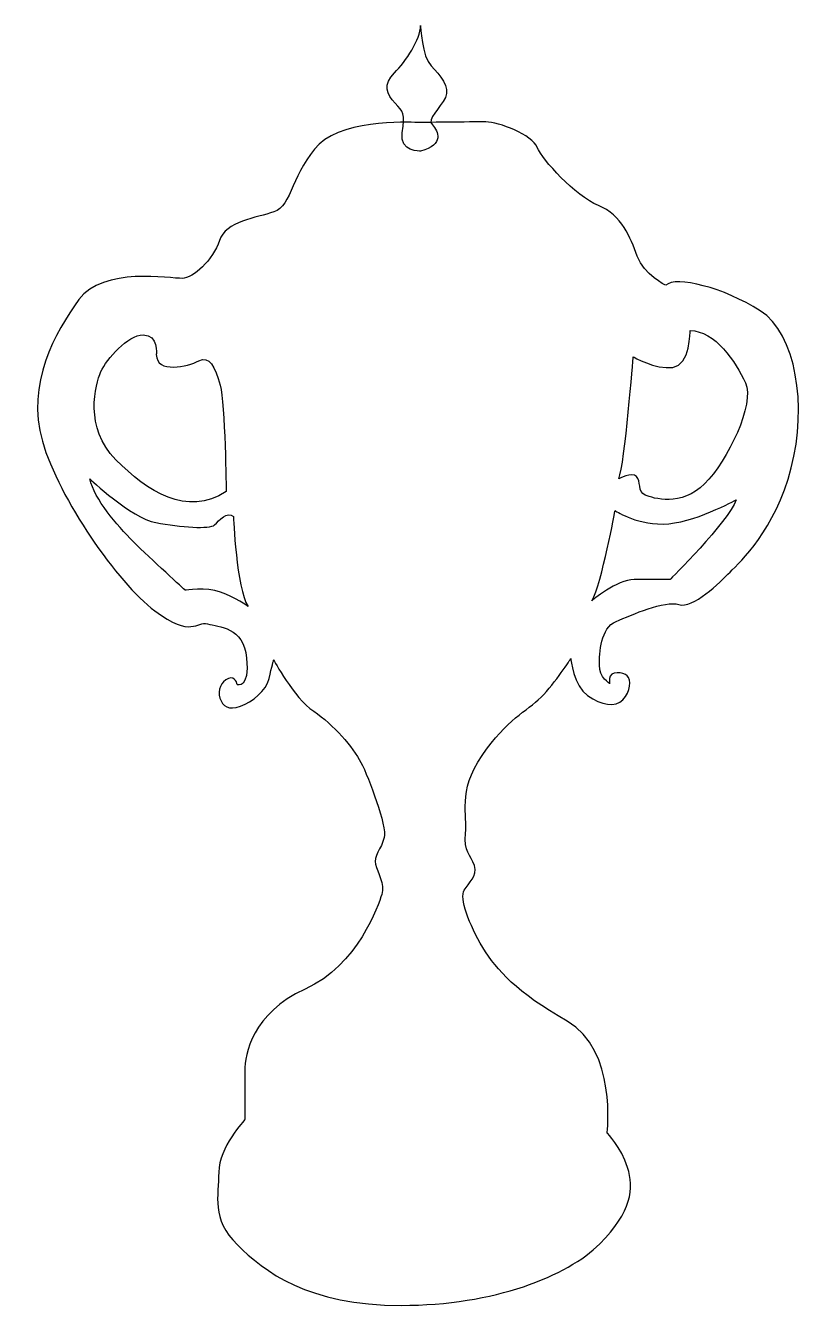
# Model space of a CAD drawing. Header units: centimetres. Extents: x -5.6 to 5.5, y -9.1 to 9.1.
import ezdxf

# ---------------------------------------------------------------- set-up
doc = ezdxf.new("R2010")
doc.units = ezdxf.units.CM
doc.header["$MEASUREMENT"] = 0
doc.layers.add('Camada 1', color=7, linetype='Continuous')

msp = doc.modelspace()

# ---------------------------------------------------------------- linework, layer by layer
at = {"layer": 'Camada 1'}
for points, knots in [([(0.20462, 7.6959), (0.12056, 7.77993), (0.31524, 7.93466), (0.39038, 8.08508), (0.39038, 8.08508), (0.46552, 8.2355), (0.31524, 8.4079), (0.18697, 8.53619), (0.18697, 8.53619), (0.05851, 8.66448), (0.03653, 9.11113), (0.03653, 9.11113), (0.03653, 9.11113), (0.03653, 8.91661), (-0.17135, 8.60255), (-0.335, 8.43893), (-0.335, 8.43893), (-0.49865, 8.27531), (-0.45007, 8.12934), (-0.32622, 8.00549), (-0.32622, 8.00549), (-0.20239, 7.88166), (-0.18472, 7.86399), (-0.22451, 7.58528), (-0.22451, 7.58528), (-0.2643, 7.30657), (0.03653, 7.32424), (0.03653, 7.32424), (0.03653, 7.32424), (0.38146, 7.41287), (0.28854, 7.61184), (0.20462, 7.6959)], [0, 0, 0, 0, 0.11111111, 0.11111111, 0.11111111, 0.11111111, 0.22222222, 0.22222222, 0.22222222, 0.22222222, 0.33333333, 0.33333333, 0.33333333, 0.33333333, 0.44444444, 0.44444444, 0.44444444, 0.44444444, 0.55555556, 0.55555556, 0.55555556, 0.55555556, 0.66666667, 0.66666667, 0.66666667, 0.66666667, 0.77777778, 0.77777778, 0.77777778, 0.77777778, 1, 1, 1, 1]), ([(0.96532, 7.74), (1.15108, 7.74), (1.62876, 7.55437), (1.69943, 7.37739), (1.69943, 7.37739), (1.77026, 7.20054), (2.23915, 6.68738), (2.57089, 6.55033), (2.57089, 6.55033), (2.90249, 6.41328), (3.02648, 6.09477), (3.12374, 5.82942), (3.12374, 5.82942), (3.221, 5.56407), (3.53059, 5.41368), (3.53059, 5.41368), (3.53059, 5.41368), (3.67212, 5.55518), (4.36212, 5.3782), (4.87512, 5.05094), (4.87512, 5.05094), (5.38831, 4.72365), (5.54745, 3.69762), (5.31748, 2.81296), (5.31748, 2.81296), (5.08748, 1.9284), (4.59212, 1.47732), (4.44615, 1.33124), (4.44615, 1.33124), (4.30018, 1.1854), (3.91545, 0.80054), (3.71635, 0.86692), (3.71635, 0.86692), (3.51736, 0.93328), (3.04415, 0.72095), (2.82288, 0.62803), (2.82288, 0.62803), (2.60179, 0.53519), (2.58412, 0.18136), (2.58412, 0.00451), (2.58412, 0.00451), (2.58412, -0.17247), (2.72996, -0.25637), (2.72996, -0.25637), (2.72996, -0.25637), (2.72996, -0.25637), (2.72996, -0.2963), (2.72996, -0.18567), (2.72996, -0.18567), (2.72996, -0.07518), (2.92684, -0.0905), (2.98221, -0.14588), (2.98221, -0.14588), (3.03746, -0.20113), (3.03301, -0.37366), (2.92017, -0.4865), (2.92017, -0.4865), (2.80743, -0.59921), (2.61503, -0.56609), (2.41603, -0.4289), (2.41603, -0.4289), (2.21693, -0.29182), (2.17714, 0.09736), (2.17714, 0.09736), (2.17714, 0.09736), (2.17714, 0.09736), (1.95605, -0.24758), (1.75259, -0.45102), (1.75259, -0.45102), (1.54918, -0.65443), (1.26615, -0.76061), (0.9123, -1.28268), (0.9123, -1.28268), (0.55847, -1.80446), (0.71098, -2.13173), (0.67785, -2.39054), (0.67785, -2.39054), (0.64459, -2.6492), (0.75746, -2.69568), (0.80392, -2.84832), (0.80392, -2.84832), (0.85041, -3.00083), (0.72433, -3.09377), (0.65795, -3.19979), (0.65795, -3.19979), (0.59157, -3.3061), (0.72433, -3.69083), (0.9233, -4.01587), (0.9233, -4.01587), (1.12229, -4.34104), (1.40765, -4.65285), (2.12411, -5.06418), (2.12411, -5.06418), (2.84055, -5.4755), (2.6946, -6.65642), (2.6946, -6.65642), (2.6946, -6.65642), (2.6946, -6.65642), (2.8937, -6.85541), (2.98665, -7.14733), (2.98665, -7.14733), (3.07947, -7.43924), (3.04623, -7.77751), (2.58856, -8.23543), (2.58856, -8.23543), (2.13065, -8.69321), (1.08917, -9.11107), (-0.23772, -9.11107), (-0.23772, -9.11107), (-1.56458, -9.11107), (-2.19476, -8.62683), (-2.57309, -8.24866), (-2.57309, -8.24866), (-2.95115, -7.87046), (-2.83844, -7.55863), (-2.83844, -7.21372), (-2.83844, -7.21372), (-2.83844, -6.86878), (-2.46681, -6.46622), (-2.46681, -6.46622), (-2.46681, -6.46622), (-2.46681, -6.46622), (-2.46681, -5.98854), (-2.46681, -5.76746), (-2.46681, -5.76746), (-2.46681, -5.54624), (-2.36079, -4.94469), (-1.60885, -4.60853), (-1.60885, -4.60853), (-0.85693, -4.27248), (-0.56054, -3.40116), (-0.51631, -3.25968), (-0.51631, -3.25968), (-0.4722, -3.11815), (-0.57391, -2.94131), (-0.60481, -2.83068), (-0.60481, -2.83068), (-0.63585, -2.72006), (-0.52078, -2.60946), (-0.48096, -2.45026), (-0.48096, -2.45026), (-0.44117, -2.29106), (-0.69773, -1.59661), (-0.81269, -1.37997), (-0.81269, -1.37997), (-0.92776, -1.1632), (-1.19755, -0.84472), (-1.48502, -0.65017), (-1.48502, -0.65017), (-1.77249, -0.45552), (-2.05551, 0.07963), (-2.05551, 0.07963), (-2.05551, 0.07963), (-2.05551, 0.07963), (-2.08207, -0.01319), (-2.12187, -0.18569), (-2.12187, -0.18569), (-2.16166, -0.35822), (-2.35632, -0.51742), (-2.52872, -0.57934), (-2.52872, -0.57934), (-2.70125, -0.64125), (-2.78097, -0.57934), (-2.82077, -0.46427), (-2.82077, -0.46427), (-2.86056, -0.34931), (-2.80296, -0.22995), (-2.70126, -0.18569), (-2.70126, -0.18569), (-2.59955, -0.14145), (-2.5731, -0.27419), (-2.5731, -0.27419), (-2.5731, -0.27419), (-2.5731, -0.27419), (-2.40057, -0.34057), (-2.44036, 0.10623), (-2.44036, 0.10623), (-2.48015, 0.55287), (-2.83845, 0.54843), (-2.99765, 0.59269), (-2.99765, 0.59269), (-3.15682, 0.63706), (-3.21874, 0.38047), (-3.74946, 0.77856), (-3.74946, 0.77856), (-4.28016, 1.17652), (-5.1118, 2.37077), (-5.35059, 3.19341), (-5.35059, 3.19341), (-5.58948, 4.01603), (-5.16496, 4.74138), (-4.82867, 5.2103), (-4.82867, 5.2103), (-4.49249, 5.67909), (-3.51946, 5.511), (-3.36029, 5.511), (-3.36029, 5.511), (-3.20109, 5.511), (-2.91809, 5.77635), (-2.82959, 6.05062), (-2.82959, 6.05062), (-2.74111, 6.32486), (-2.29876, 6.37802), (-2.05108, 6.4576), (-2.05108, 6.4576), (-1.8034, 6.53719), (-1.78128, 7.04574), (-1.40544, 7.42172), (-1.40544, 7.42172), (-1.02949, 7.79767), (0.00103, 7.73131), (0.00103, 7.73131), (0.00103, 7.73131), (0.00103, 7.73131), (0.77956, 7.74), (0.96532, 7.74)], [0, 0, 0, 0, 0.01818182, 0.01818182, 0.01818182, 0.01818182, 0.03636364, 0.03636364, 0.03636364, 0.03636364, 0.05454545, 0.05454545, 0.05454545, 0.05454545, 0.07272727, 0.07272727, 0.07272727, 0.07272727, 0.09090909, 0.09090909, 0.09090909, 0.09090909, 0.10909091, 0.10909091, 0.10909091, 0.10909091, 0.12727273, 0.12727273, 0.12727273, 0.12727273, 0.14545455, 0.14545455, 0.14545455, 0.14545455, 0.16363636, 0.16363636, 0.16363636, 0.16363636, 0.18181818, 0.18181818, 0.18181818, 0.18181818, 0.2, 0.2, 0.2, 0.2, 0.21818182, 0.21818182, 0.21818182, 0.21818182, 0.23636364, 0.23636364, 0.23636364, 0.23636364, 0.25454545, 0.25454545, 0.25454545, 0.25454545, 0.27272727, 0.27272727, 0.27272727, 0.27272727, 0.29090909, 0.29090909, 0.29090909, 0.29090909, 0.30909091, 0.30909091, 0.30909091, 0.30909091, 0.32727273, 0.32727273, 0.32727273, 0.32727273, 0.34545455, 0.34545455, 0.34545455, 0.34545455, 0.36363636, 0.36363636, 0.36363636, 0.36363636, 0.38181818, 0.38181818, 0.38181818, 0.38181818, 0.4, 0.4, 0.4, 0.4, 0.41818182, 0.41818182, 0.41818182, 0.41818182, 0.43636364, 0.43636364, 0.43636364, 0.43636364, 0.45454545, 0.45454545, 0.45454545, 0.45454545, 0.47272727, 0.47272727, 0.47272727, 0.47272727, 0.49090909, 0.49090909, 0.49090909, 0.49090909, 0.50909091, 0.50909091, 0.50909091, 0.50909091, 0.52727273, 0.52727273, 0.52727273, 0.52727273, 0.54545455, 0.54545455, 0.54545455, 0.54545455, 0.56363636, 0.56363636, 0.56363636, 0.56363636, 0.58181818, 0.58181818, 0.58181818, 0.58181818, 0.6, 0.6, 0.6, 0.6, 0.61818182, 0.61818182, 0.61818182, 0.61818182, 0.63636364, 0.63636364, 0.63636364, 0.63636364, 0.65454545, 0.65454545, 0.65454545, 0.65454545, 0.67272727, 0.67272727, 0.67272727, 0.67272727, 0.69090909, 0.69090909, 0.69090909, 0.69090909, 0.70909091, 0.70909091, 0.70909091, 0.70909091, 0.72727273, 0.72727273, 0.72727273, 0.72727273, 0.74545455, 0.74545455, 0.74545455, 0.74545455, 0.76363636, 0.76363636, 0.76363636, 0.76363636, 0.78181818, 0.78181818, 0.78181818, 0.78181818, 0.8, 0.8, 0.8, 0.8, 0.81818182, 0.81818182, 0.81818182, 0.81818182, 0.83636364, 0.83636364, 0.83636364, 0.83636364, 0.85454545, 0.85454545, 0.85454545, 0.85454545, 0.87272727, 0.87272727, 0.87272727, 0.87272727, 0.89090909, 0.89090909, 0.89090909, 0.89090909, 0.90909091, 0.90909091, 0.90909091, 0.90909091, 0.92727273, 0.92727273, 0.92727273, 0.92727273, 0.94545455, 0.94545455, 0.94545455, 0.94545455, 0.96363636, 0.96363636, 0.96363636, 0.96363636, 1, 1, 1, 1]), ([(3.06624, 4.39638), (3.06624, 4.39638), (2.94683, 2.87053), (2.86058, 2.6582), (2.86058, 2.6582), (2.86058, 2.6582), (3.04624, 2.75768), (3.11257, 2.69133), (3.11257, 2.69133), (3.17895, 2.62495), (3.12593, 2.47244), (3.23864, 2.42598), (3.23864, 2.42598), (3.35148, 2.37952), (3.74944, 2.25358), (4.08131, 2.58518), (4.08131, 2.58518), (4.41289, 2.91689), (4.80444, 3.7263), (4.66503, 4.02491), (4.66503, 4.02491), (4.52573, 4.32336), (4.23381, 4.76794), (3.87551, 4.76794), (3.87551, 4.76794), (3.87551, 4.76794), (3.8822, 4.27703), (3.63008, 4.2438), (3.63008, 4.2438), (3.37805, 4.21062), (3.06624, 4.39638), (3.06624, 4.39638)], [0, 0, 0, 0, 0.11111111, 0.11111111, 0.11111111, 0.11111111, 0.22222222, 0.22222222, 0.22222222, 0.22222222, 0.33333333, 0.33333333, 0.33333333, 0.33333333, 0.44444444, 0.44444444, 0.44444444, 0.44444444, 0.55555556, 0.55555556, 0.55555556, 0.55555556, 0.66666667, 0.66666667, 0.66666667, 0.66666667, 0.77777778, 0.77777778, 0.77777778, 0.77777778, 1, 1, 1, 1]), ([(-3.7273, 4.42951), (-3.7273, 4.42951), (-3.6942, 4.70822), (-3.9132, 4.70822), (-3.9132, 4.70822), (-4.13206, 4.70822), (-4.43721, 4.36328), (-4.51679, 4.18405), (-4.51679, 4.18405), (-4.59638, 4.00495), (-4.75896, 3.38461), (-4.30459, 2.93022), (-4.30459, 2.93022), (-3.85009, 2.47572), (-3.29608, 2.11414), (-2.73228, 2.47572), (-2.73228, 2.47572), (-2.73228, 2.47572), (-2.74551, 3.72627), (-2.8184, 3.99176), (-2.8184, 3.99176), (-2.89145, 4.25698), (-2.97104, 4.41628), (-3.12368, 4.33657), (-3.12368, 4.33657), (-3.27635, 4.25697), (-3.7273, 4.15093), (-3.7273, 4.42951)], [0, 0, 0, 0, 0.125, 0.125, 0.125, 0.125, 0.25, 0.25, 0.25, 0.25, 0.375, 0.375, 0.375, 0.375, 0.5, 0.5, 0.5, 0.5, 0.625, 0.625, 0.625, 0.625, 0.75, 0.75, 0.75, 0.75, 1, 1, 1, 1]), ([(-2.62939, 2.1207), (-2.71395, 2.20539), (-2.83505, 2.0644), (-2.89802, 2.00145), (-2.89802, 2.00145), (-2.96112, 1.93835), (-3.38237, 1.96819), (-3.734, 2.03455), (-3.734, 2.03455), (-4.08563, 2.10093), (-4.67613, 2.6582), (-4.67613, 2.6582), (-4.67613, 2.6582), (-4.60308, 2.35959), (-4.29468, 2.00471), (-4.05248, 1.76253), (-4.05248, 1.76253), (-3.81028, 1.52035), (-3.31612, 1.07252), (-3.31612, 1.07252), (-3.31612, 1.07252), (-3.31612, 1.07252), (-3.01751, 1.11898), (-2.81185, 1.04606), (-2.81185, 1.04606), (-2.60622, 0.97301), (-2.42032, 0.84027), (-2.42032, 0.84027), (-2.42032, 0.84027), (-2.58634, 1.097), (-2.62939, 2.1207), (-2.62939, 2.1207)], [0, 0, 0, 0, 0.11111111, 0.11111111, 0.11111111, 0.11111111, 0.22222222, 0.22222222, 0.22222222, 0.22222222, 0.33333333, 0.33333333, 0.33333333, 0.33333333, 0.44444444, 0.44444444, 0.44444444, 0.44444444, 0.55555556, 0.55555556, 0.55555556, 0.55555556, 0.66666667, 0.66666667, 0.66666667, 0.66666667, 0.77777778, 0.77777778, 0.77777778, 0.77777778, 1, 1, 1, 1]), ([(4.53241, 2.35959), (4.53241, 2.35959), (3.90876, 2.01465), (3.49077, 2.01465), (3.49077, 2.01465), (3.07278, 2.01465), (2.80743, 2.20695), (2.80743, 2.20695), (2.80743, 2.20695), (2.80743, 2.20695), (2.62167, 1.17867), (2.47572, 0.91999), (2.47572, 0.91999), (2.47572, 0.91999), (2.83389, 1.22513), (3.07945, 1.22513), (3.07945, 1.22513), (3.3249, 1.22513), (3.59028, 1.22513), (3.59028, 1.22513), (3.59028, 1.22513), (3.59028, 1.22513), (4.41953, 2.04112), (4.53241, 2.35959)], [0, 0, 0, 0, 0.14285714, 0.14285714, 0.14285714, 0.14285714, 0.28571429, 0.28571429, 0.28571429, 0.28571429, 0.42857143, 0.42857143, 0.42857143, 0.42857143, 0.57142857, 0.57142857, 0.57142857, 0.57142857, 0.71428571, 0.71428571, 0.71428571, 0.71428571, 1, 1, 1, 1])]:
    msp.add_open_spline(points, degree=3, knots=knots, dxfattribs=at)

doc.saveas('drawing.dxf')
